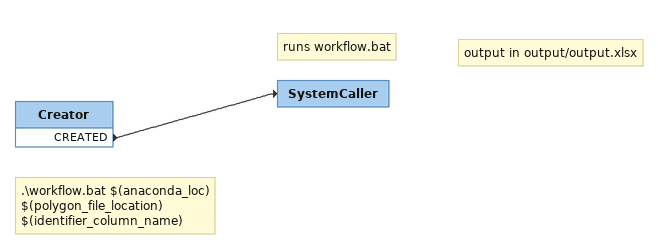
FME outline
Creator
    CREATED -> SystemCaller
Note: .\workflow.bat $(anaconda_loc) $(polygon_file_location) $(identifier_column_name)
Note: runs workflow.bat
Note: output in output/output.xlsx
SystemCaller
